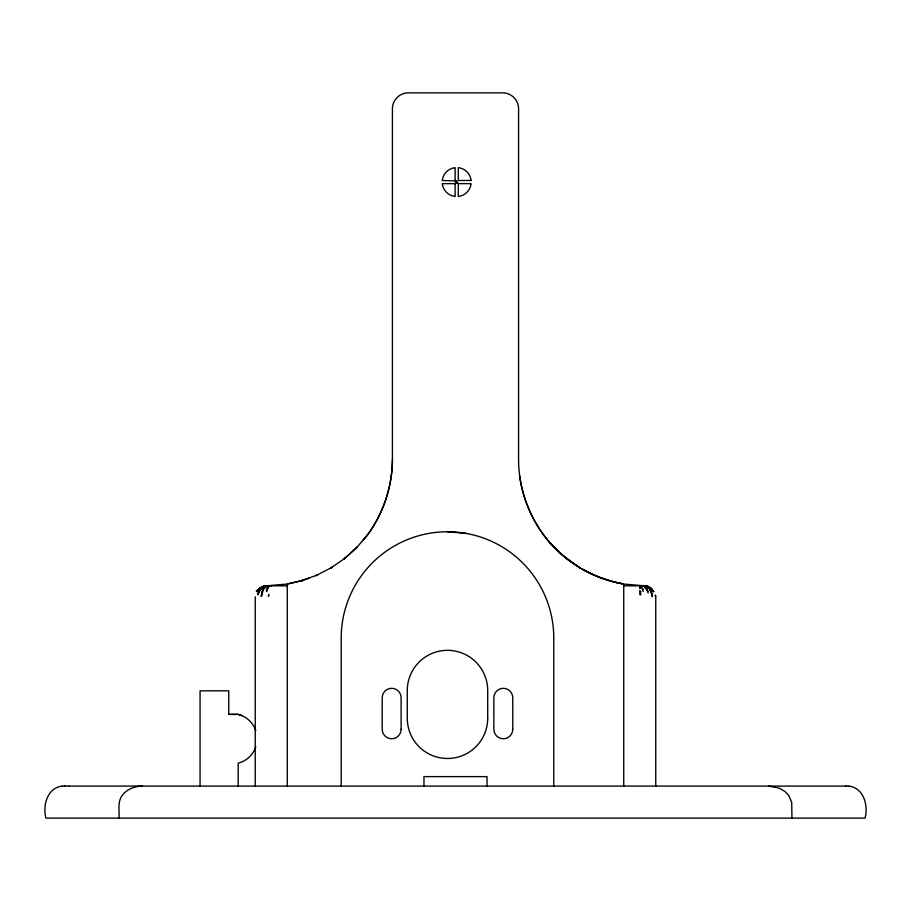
<?xml version="1.0" encoding="UTF-8"?>
<svg xmlns="http://www.w3.org/2000/svg" width="911" height="911" viewBox="0 0 911 911"><rect width="100%" height="100%" fill="white"/><g stroke="black" fill="none" stroke-linecap="round" stroke-linejoin="round"><path stroke-width="1.37" d="M266.707 591.501L267.515 587.8L269.052 585.944C264.737 595.874 266.012 589.03 269.428 585.944L268.87 586.456M392.425 459.668C392.242 486.599 383.429 513.212 367.509 534.939L366.848 535.805C383.189 513.929 392.242 486.964 392.425 459.668L392.425 108.648C392.277 100.221 399.758 92.728 408.196 92.876L502.804 92.876C511.242 92.728 518.723 100.221 518.575 108.648L518.575 459.668C518.701 496.393 535.349 532.753 563.738 556.188M261.525 596.398C261.332 592.344 262.869 587.344 267.094 585.944L263.575 588.893L261.263 596.409L262.664 590.146L266.206 586.331M258.2 593.209L258.007 594.849L259.555 590.214L262.858 586.98L265.591 585.944L261.742 587.846L258.2 593.209L260.512 588.939L264.281 586.331M455.671 182.439L455.363 183.407C460.841 183.259 454.213 178.909 456.32 183.1M256.913 591.751L260.102 587.891L264.725 585.944C254.955 591.023 252.746 594.291 263.131 586.342M455.124 183.646L455.99 182.906L455.124 183.646L442.279 183.646L442.416 184.591A14.508 14.508 0 0 0 454.179 196.355L455.124 196.491L455.124 183.646L456.149 183.02M362.726 540.587L367.509 534.939L356.167 548.171L357.078 547.226L343.982 559.047L345.178 558.101L330.477 568.248L331.98 567.348L315.912 575.638L317.711 574.852L300.505 581.081L302.6 580.466L288.161 583.826L302.6 580.466M258.565 589.759L259.851 588.404M357.078 547.226L343.982 559.047M262.972 586.49L261.263 587.299L264.725 585.989L261.263 587.299M300.505 581.081L309.33 577.973M65.171 786.079C48.237 785.305 42.259 804.311 45.926 818.124L865.074 818.124C868.741 804.311 862.763 785.305 845.829 786.079M142.412 786.079C134.714 786.147 126.663 789.199 122.097 795.633C117.337 802.135 119.512 810.733 119.068 818.124M648.028 586.49L649.737 587.299L646.275 585.989L649.668 587.299M651.149 588.404L652.435 589.759M200.056 786.079L200.056 690.834L228.741 690.834L228.741 714.383L238.204 714.349A25.235 25.235 0 0 1 255.775 730.611M651.126 591.353L650.272 589.781M456.513 180.993L442.279 180.492L442.416 179.547A14.508 14.508 0 0 1 454.179 167.783L455.124 167.647L455.124 180.492L455.864 181.369M458.279 183.646L471.124 183.646L470.987 184.591A14.508 14.508 0 0 1 459.212 196.355L458.279 196.491L458.279 183.646L457.242 183.02M287.272 585.819L266.274 585.819L287.272 584.053L287.272 786.079M623.728 585.819L644.726 585.819L623.728 584.053L623.728 786.079M228.741 714.383L238.204 714.383L242.121 715.704M64.476 786.079L68.963 786.079M69.293 786.079L846.524 786.079M61.515 786.318L62.221 786.318M848.779 786.318L849.485 786.318M641.731 586.32L641.196 585.944L643.246 591.501M644.293 586.32L643.268 585.944C646.799 587.265 650.067 594.154 644.134 586.32L647.265 590.134M646.355 586.331L644.954 585.944L649.794 588.927L652.31 594.815L649.623 588.927L646.241 586.331L649.794 588.927L652.31 594.815M647.63 586.342L650.591 587.88L653.768 591.729L650.511 587.88L646.058 585.944L650.591 587.88L653.768 591.729M642.893 589.724L642.87 588.369M648.154 593.072L646.969 589.77M270.203 585.944L271.262 585.944M768.588 786.079L779.11 788.083L784.872 791.397L788.835 795.542L791.727 802.511L791.932 818.124M341.204 786.079L341.204 638.042A106.28 106.28 0 0 1 447.495 531.762L465.942 533.368M622.839 583.826C608.343 581.377 594.462 576.037 581.685 568.84C594.473 576.094 608.377 581.161 622.839 583.826C593.983 578.701 566.801 563.408 548.274 540.587M455.99 181.232L455.124 180.492L456.32 181.038M455.124 180.492L456.149 181.118M563.772 556.143L580.523 568.248L567.018 559.047L553.922 547.226C535.349 527.72 523.221 502.439 519.6 475.747M655.761 596.853L655.761 786.079M553.774 786.079L553.774 638.042A106.28 106.28 0 0 0 447.495 531.762M487.043 786.079L487.043 776.616L423.957 776.616L423.957 786.079M255.239 596.853L255.239 786.079M238.204 786.079L238.204 763.202A25.235 25.235 0 0 0 255.775 746.94M268.756 594.621L268.483 596.284L268.756 594.621M652.105 594.803L652.242 596.5L652.105 594.803M259.783 587.925L259.202 588.426L259.817 587.914M640.456 587.789L639.75 588.255L640.456 587.789M640.365 586.935L639.75 587.219L640.365 586.935M471.124 180.492L458.279 180.492L458.279 167.647L459.212 167.783A14.508 14.508 0 0 1 470.987 179.547L471.124 180.492M640.661 591.49L639.75 591.023L640.661 591.49M640.706 593.004L639.75 592.662L640.706 593.004M640.74 594.621L639.75 594.439L640.74 594.621M647.789 591.341L647.209 589.77L647.789 591.341M655.567 596.762L655.419 595.042L655.51 596.751M512.768 729.301L512.768 697.769A9.463 9.463 0 0 0 503.316 688.306A9.463 9.463 0 0 0 493.853 697.769L493.853 729.301A9.463 9.463 0 0 0 503.316 738.764A9.463 9.463 0 0 0 512.768 729.301M487.704 718.267L487.704 690.538A40.209 40.209 0 0 0 447.495 650.329A40.209 40.209 0 0 0 407.274 690.538L407.274 718.267A40.209 40.209 0 0 0 447.495 758.476A40.209 40.209 0 0 0 487.704 718.267M401.125 729.301L401.125 697.769A9.463 9.463 0 0 0 391.673 688.306A9.463 9.463 0 0 0 382.21 697.769L382.21 729.301A9.463 9.463 0 0 0 391.673 738.764A9.463 9.463 0 0 0 401.125 729.301"/></g></svg>
